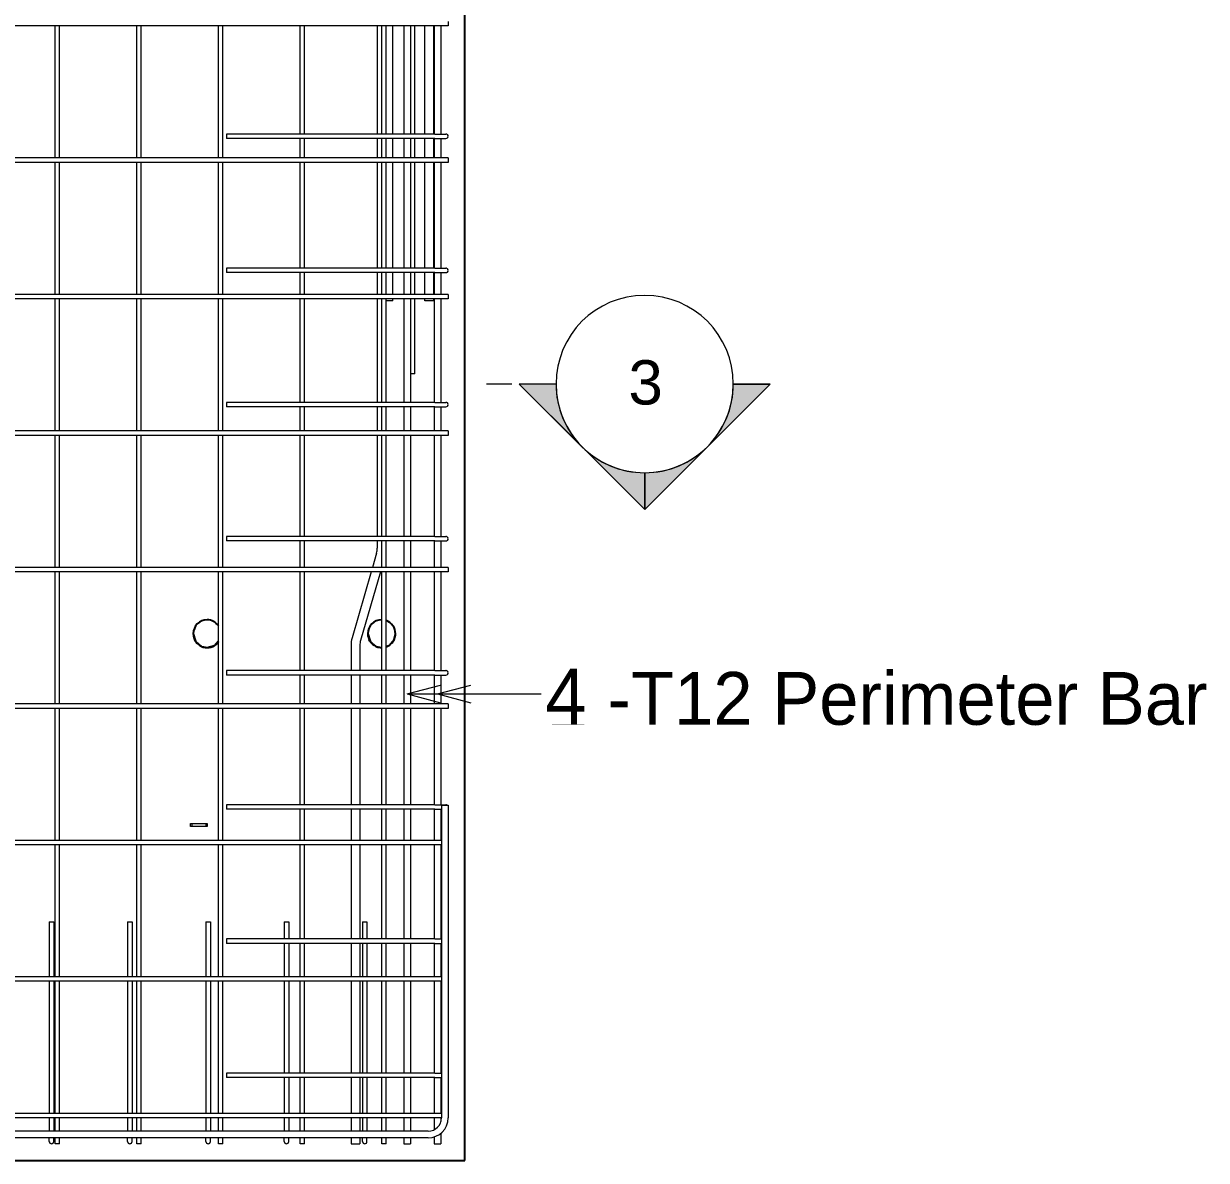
# Model space of a CAD drawing. Header units: millimetres. Extents: x -6138 to 17183, y 2886 to 77066.
# Drawn here: x -2346 to -212, y 3270 to 5320 of the extents above; entities that cross this region are included whole.
import ezdxf

# ---------------------------------------------------------------- set-up
doc = ezdxf.new("R2010")
doc.units = ezdxf.units.MM
for name, color, linetype, lineweight in [('A-GENM', 13, 'Continuous', 18), ('A-WALL', 113, 'Continuous', 25), ('G-ANNO-SYMB', 111, 'Continuous', 9), ('G-ANNO-TEXT', 231, 'Continuous', 9), ('S-RBAR', 171, 'Continuous', 18), ('S-RBAR-IDEN', 171, 'Continuous', 9)]:
    doc.layers.add(name, color=color, linetype=linetype, lineweight=lineweight)
doc.styles.add('Arial', font='arial.ttf', dxfattribs={"height": 80})
doc.styles.add('Nirmala UI', font='Nirmala.ttf', dxfattribs={"height": 95.25})
doc.styles.add('Nirmala UI Semilight', font='NirmalaS.ttf', dxfattribs={"height": 100})

# ---------------------------------------------------------------- blocks, each defined once
blk = doc.blocks.new('RR spread anchor face based - RR-SA-1_4-160-614768-Elevation Front 1')
at = {"layer": 'A-GENM'}
for p, q in [((-3735.4, 5597.7), (-3732.9, 5597.7)), ((-3735.4, 5591.7), (-3735.4, 5597.7)), ((-3732.9, 5597.7), (-3707.9, 5597.7)), ((-3732.9, 5597.7), (-3732.9, 5591.7)), ((-3707.9, 5597.7), (-3705.4, 5597.7)), ((-3707.9, 5597.7), (-3707.9, 5591.7)), ((-3705.4, 5597.7), (-3705.4, 5591.7)), ((-3732.9, 5591.7), (-3735.4, 5591.7)), ((-3707.9, 5591.7), (-3732.9, 5591.7)), ((-3705.4, 5591.7), (-3707.9, 5591.7))]:
    blk.add_line(p, q, dxfattribs=at)
blk = doc.blocks.new('Detail View - M_Section Head - Filled SHOP DWG-600895-Elevation Front 1')
at = {"layer": 'G-ANNO-SYMB'}
h = blk.add_hatch(color=256, dxfattribs=at)
edge = h.paths.add_edge_path()
edge.add_line((-1452, 4670.2), (-1385.7, 4670.2))
edge.add_arc((-1225.7, 4670.2), 160, 180, 225)
edge.add_line((-1338.8, 4557.1), (-1452, 4670.2))
h = blk.add_hatch(color=256, dxfattribs=at)
edge = h.paths.add_edge_path()
edge.add_line((-999.4, 4670.2), (-1112.6, 4557.1))
edge.add_arc((-1225.7, 4670.2), 160, 315, 360)
edge.add_line((-1065.7, 4670.2), (-999.4, 4670.2))
h = blk.add_hatch(color=256, dxfattribs=at)
edge = h.paths.add_edge_path()
edge.add_line((-1225.7, 4443.9), (-1338.8, 4557.1))
edge.add_arc((-1225.7, 4670.2), 160, 225, 270)
edge.add_line((-1225.7, 4510.2), (-1225.7, 4443.9))
h = blk.add_hatch(color=256, dxfattribs=at)
edge = h.paths.add_edge_path()
edge.add_line((-1225.7, 4443.9), (-1225.7, 4510.2))
edge.add_arc((-1225.7, 4670.2), 160, 270, 315)
edge.add_line((-1112.6, 4557.1), (-1225.7, 4443.9))
for p, q in [((-1225.7, 4443.9), (-1452, 4670.2)), ((-1385.7, 4670.2), (-1452, 4670.2)), ((-1452, 4670.2), (-1338.8, 4557.1)), ((-1385.7, 4670.2), (-1452, 4670.2)), ((-1225.7, 4443.9), (-999.4, 4670.2)), ((-1112.6, 4557.1), (-999.4, 4670.2)), ((-1065.7, 4670.2), (-999.4, 4670.2)), ((-999.4, 4670.2), (-1065.7, 4670.2)), ((-1338.8, 4557.1), (-1225.7, 4443.9)), ((-1225.7, 4443.9), (-1112.6, 4557.1)), ((-1225.7, 4510.2), (-1225.7, 4443.9)), ((-1225.7, 4443.9), (-1225.7, 4510.2))]:
    blk.add_line(p, q, dxfattribs=at)
for start, end in [(360, 180), (180, 360), (180, 225), (315, 0), (225, 270), (270, 315)]:
    blk.add_arc((-1225.7, 4670.2), 160, start, end, dxfattribs=at)

msp = doc.modelspace()

# ---------------------------------------------------------------- linework, layer by layer
at = {"layer": 'A-WALL'}
for p, q in [((-1550.39395, 3269.75), (-1550.39395, 5479.75)), ((-4200.39395, 3269.75), (-1550.39395, 3269.75))]:
    msp.add_line(p, q, dxfattribs=at)
at = {"layer": 'A-WALL', "flags": 128}
for points in [[(-2040.39395, 4219.75), (-2036.37336, 4206.15352), (-2025.6048, 4196.9303), (-2015.39395, 4194.75)], [(-2015.39395, 4194.75), (-2001.79746, 4198.77059), (-1994.9853, 4206.72413)], [(-1725.39395, 4219.75), (-1721.37336, 4206.15352), (-1710.6048, 4196.9303), (-1700.39395, 4194.75)], [(-1692.3084, 4197.14096), (-1686.79746, 4198.77059), (-1677.57425, 4209.53915), (-1675.39395, 4219.75)]]:
    msp.add_lwpolyline(points, dxfattribs=at)
at = {"layer": 'A-WALL'}
for centre, start, end in [((-2015.39395, 4219.75), 90, 180), ((-2015.39395, 4219.75), 34.72444706, 90), ((-1700.39395, 4219.75), 90, 180), ((-1700.39395, 4219.75), 0, 70.98210203), ((-2015.39395, 4219.75), 180.45365512, 211.93425252), ((-2015.39395, 4219.75), 212.3286712, 213.89064593), ((-2015.39395, 4219.75), 214.92559471, 244.10811664), ((-2015.39395, 4219.75), 304.89123079, 325.31086109), ((-1700.39395, 4219.75), 180.45365512, 211.93425252), ((-1700.39395, 4219.75), 212.3286712, 213.89064593), ((-1700.39395, 4219.75), 214.92559471, 244.10811664), ((-1700.39395, 4219.75), 304.89123079, 334.13098747), ((-1700.39395, 4219.75), 334.77405349, 338.15580516), ((-1700.39395, 4219.75), 338.70968858, 359.36744852), ((-2015.39395, 4219.75), 244.79692431, 247.80596728), ((-2015.39395, 4219.75), 249.05952645, 268.56839784), ((-2015.39395, 4219.75), 270.72615516, 301.81579347), ((-2015.39395, 4219.75), 302.44713025, 303.92500985), ((-1700.39395, 4219.75), 244.79692431, 247.80596728), ((-1700.39395, 4219.75), 249.05952645, 268.56839784), ((-1700.39395, 4219.75), 289.01789797, 301.81579347), ((-1700.39395, 4219.75), 302.44713025, 303.92500985)]:
    msp.add_arc(centre, 25, start, end, dxfattribs=at)
at = {"layer": 'G-ANNO-SYMB'}
msp.add_line((-1465.69533, 4670.20083), (-1511.09209, 4670.20083), dxfattribs=at)
at = {"layer": 'S-RBAR'}
for p, q in [((-1580.39395, 5316.33748), (-4170.39395, 5316.33748)), ((-2289.66219, 5078.10447), (-2289.66219, 5316.33748)), ((-2281.66219, 5078.10447), (-2281.66219, 5316.33748)), ((-2142.32375, 5078.10447), (-2142.32375, 5316.33748)), ((-2134.32375, 5078.10447), (-2134.32375, 5316.33748)), ((-1994.9853, 5078.10447), (-1994.9853, 5316.33748)), ((-1986.9853, 5078.10447), (-1986.9853, 5316.33748)), ((-1847.64685, 5121.17902), (-1847.64685, 5316.33748)), ((-1839.64685, 5121.17902), (-1839.64685, 5316.33748)), ((-1708.39395, 5316.33748), (-1708.39395, 5121.17902)), ((-1700.3084, 5121.17902), (-1700.3084, 5316.33748)), ((-1692.3084, 5121.17902), (-1692.3084, 5316.33748)), ((-1680.39395, 5121.17902), (-1680.39395, 5316.33748)), ((-1660.39395, 5316.33748), (-1660.39395, 5121.17902)), ((-1648.39395, 5316.33748), (-1648.39395, 5121.17902)), ((-1640.39395, 5121.17902), (-1640.39395, 5316.33748)), ((-1622.39395, 5121.17902), (-1622.39395, 5316.33748)), ((-1606.39395, 5121.17902), (-1606.39395, 5316.33748)), ((-1605.39395, 5316.33748), (-1605.39395, 5121.17902)), ((-1593.39395, 5316.33748), (-1593.39395, 5121.17902)), ((-1580.39395, 5324.33748), (-1580.39395, 5316.33748)), ((-1604.39395, 5121.17902), (-1980.39395, 5121.17902)), ((-1980.39395, 5121.17902), (-1980.39395, 5113.17902)), ((-1604.39395, 5113.17902), (-1980.39395, 5113.17902)), ((-1847.64685, 5078.10447), (-1847.64685, 5113.17902)), ((-1839.64685, 5078.10447), (-1839.64685, 5113.17902)), ((-1708.39395, 5113.17902), (-1708.39395, 5078.10447)), ((-1700.3084, 5078.10447), (-1700.3084, 5113.17902)), ((-1692.3084, 5078.10447), (-1692.3084, 5113.17902)), ((-1680.39395, 5078.10447), (-1680.39395, 5113.17902)), ((-1660.39395, 5113.17902), (-1660.39395, 5078.10447)), ((-1648.39395, 5113.17902), (-1648.39395, 5078.10447)), ((-1640.39395, 5078.10447), (-1640.39395, 5113.17902)), ((-1622.39395, 5078.10447), (-1622.39395, 5113.17902)), ((-1606.39395, 5078.10447), (-1606.39395, 5113.17902)), ((-1605.39395, 5113.17902), (-1605.39395, 5078.10447)), ((-1604.39395, 5121.17902), (-1584.39395, 5121.17902)), ((-1604.39395, 5113.17902), (-1584.39395, 5113.17902)), ((-1593.39395, 5113.17902), (-1593.39395, 5078.10447)), ((-1580.39395, 5078.10447), (-4170.39395, 5078.10447)), ((-1580.39395, 5070.10447), (-4170.39395, 5070.10447)), ((-2289.66219, 4831.87146), (-2289.66219, 5070.10447)), ((-2281.66219, 4831.87146), (-2281.66219, 5070.10447)), ((-2142.32375, 4831.87146), (-2142.32375, 5070.10447)), ((-2134.32375, 4831.87146), (-2134.32375, 5070.10447)), ((-1994.9853, 4831.87146), (-1994.9853, 5070.10447)), ((-1986.9853, 4831.87146), (-1986.9853, 5070.10447)), ((-1847.64685, 4879.17615), (-1847.64685, 5070.10447)), ((-1839.64685, 4879.17615), (-1839.64685, 5070.10447)), ((-1708.39395, 5070.10447), (-1708.39395, 4879.17615)), ((-1700.3084, 4879.17615), (-1700.3084, 5070.10447)), ((-1692.3084, 4879.17615), (-1692.3084, 5070.10447)), ((-1680.39395, 4879.17615), (-1680.39395, 5070.10447)), ((-1660.39395, 5070.10447), (-1660.39395, 4879.17615)), ((-1648.39395, 5070.10447), (-1648.39395, 4879.17615)), ((-1640.39395, 4879.17615), (-1640.39395, 5070.10447)), ((-1622.39395, 4879.17615), (-1622.39395, 5070.10447)), ((-1606.39395, 4879.17615), (-1606.39395, 5070.10447)), ((-1605.39395, 5070.10447), (-1605.39395, 4879.17615)), ((-1593.39395, 5070.10447), (-1593.39395, 4879.17615)), ((-1580.39395, 5078.10447), (-1580.39395, 5070.10447)), ((-1604.39395, 4879.17615), (-1980.39395, 4879.17615)), ((-1980.39395, 4879.17615), (-1980.39395, 4871.17615)), ((-1604.39395, 4871.17615), (-1980.39395, 4871.17615)), ((-1847.64685, 4831.87146), (-1847.64685, 4871.17615)), ((-1839.64685, 4831.87146), (-1839.64685, 4871.17615)), ((-1708.39395, 4871.17615), (-1708.39395, 4831.87146)), ((-1700.3084, 4831.87146), (-1700.3084, 4871.17615)), ((-1692.3084, 4831.87146), (-1692.3084, 4871.17615)), ((-1680.39395, 4831.87146), (-1680.39395, 4871.17615)), ((-1660.39395, 4871.17615), (-1660.39395, 4831.87146)), ((-1648.39395, 4871.17615), (-1648.39395, 4831.87146)), ((-1640.39395, 4831.87146), (-1640.39395, 4871.17615)), ((-1622.39395, 4831.87146), (-1622.39395, 4871.17615)), ((-1606.39395, 4831.87146), (-1606.39395, 4871.17615)), ((-1605.39395, 4871.17615), (-1605.39395, 4831.87146)), ((-1604.39395, 4879.17615), (-1584.39395, 4879.17615)), ((-1604.39395, 4871.17615), (-1584.39395, 4871.17615)), ((-1593.39395, 4871.17615), (-1593.39395, 4831.87146)), ((-1580.39395, 4831.87146), (-4170.39395, 4831.87146)), ((-1580.39395, 4831.87146), (-1580.39395, 4823.87146)), ((-1580.39395, 4823.87146), (-4170.39395, 4823.87146)), ((-2289.66219, 4585.63845), (-2289.66219, 4823.87146)), ((-2281.66219, 4585.63845), (-2281.66219, 4823.87146)), ((-2142.32375, 4585.63845), (-2142.32375, 4823.87146)), ((-2134.32375, 4585.63845), (-2134.32375, 4823.87146)), ((-1994.9853, 4585.63845), (-1994.9853, 4823.87146)), ((-1986.9853, 4585.63845), (-1986.9853, 4823.87146)), ((-1847.64685, 4637.17328), (-1847.64685, 4823.87146)), ((-1839.64685, 4637.17328), (-1839.64685, 4823.87146)), ((-1708.39395, 4823.87146), (-1708.39395, 4637.17328)), ((-1700.3084, 4637.17328), (-1700.3084, 4823.87146)), ((-1692.3084, 4637.17328), (-1692.3084, 4823.87146)), ((-1680.39395, 4820.32745), (-1692.3084, 4820.32745)), ((-1680.39395, 4820.32745), (-1680.39395, 4823.87146)), ((-1660.39395, 4823.87146), (-1660.39395, 4637.17328)), ((-1648.39395, 4823.87146), (-1648.39395, 4637.17328)), ((-1640.39395, 4688.50788), (-1640.39395, 4823.87146)), ((-1622.39395, 4820.32745), (-1622.39395, 4823.87146)), ((-1606.39395, 4820.32745), (-1622.39395, 4820.32745)), ((-1606.39395, 4820.32745), (-1606.39395, 4823.87146)), ((-1605.39395, 4823.87146), (-1605.39395, 4637.17328)), ((-1593.39395, 4823.87146), (-1593.39395, 4637.17328)), ((-1640.39395, 4688.50788), (-1648.39395, 4688.50788)), ((-1604.39395, 4637.17328), (-1980.39395, 4637.17328)), ((-1980.39395, 4637.17328), (-1980.39395, 4629.17328)), ((-1604.39395, 4637.17328), (-1584.39395, 4637.17328)), ((-1604.39395, 4629.17328), (-1980.39395, 4629.17328)), ((-1847.64685, 4585.63845), (-1847.64685, 4629.17328)), ((-1839.64685, 4585.63845), (-1839.64685, 4629.17328)), ((-1708.39395, 4629.17328), (-1708.39395, 4585.63845)), ((-1700.3084, 4585.63845), (-1700.3084, 4629.17328)), ((-1692.3084, 4585.63845), (-1692.3084, 4629.17328)), ((-1660.39395, 4629.17328), (-1660.39395, 4585.63845)), ((-1648.39395, 4629.17328), (-1648.39395, 4585.63845)), ((-1605.39395, 4629.17328), (-1605.39395, 4585.63845)), ((-1604.39395, 4629.17328), (-1584.39395, 4629.17328)), ((-1593.39395, 4629.17328), (-1593.39395, 4585.63845)), ((-1580.39395, 4585.63845), (-4170.39395, 4585.63845)), ((-1580.39395, 4577.63845), (-4170.39395, 4577.63845)), ((-2289.66219, 4339.40544), (-2289.66219, 4577.63845)), ((-2281.66219, 4339.40544), (-2281.66219, 4577.63845)), ((-2142.32375, 4339.40544), (-2142.32375, 4577.63845)), ((-2134.32375, 4339.40544), (-2134.32375, 4577.63845)), ((-1994.9853, 4339.40544), (-1994.9853, 4577.63845)), ((-1986.9853, 4339.40544), (-1986.9853, 4577.63845)), ((-1847.64685, 4395.17041), (-1847.64685, 4577.63845)), ((-1839.64685, 4395.17041), (-1839.64685, 4577.63845)), ((-1708.39395, 4577.63845), (-1708.39395, 4395.17041)), ((-1700.3084, 4395.17041), (-1700.3084, 4577.63845)), ((-1692.3084, 4395.17041), (-1692.3084, 4577.63845)), ((-1660.39395, 4577.63845), (-1660.39395, 4395.17041)), ((-1648.39395, 4577.63845), (-1648.39395, 4395.17041)), ((-1605.39395, 4577.63845), (-1605.39395, 4395.17041)), ((-1593.39395, 4577.63845), (-1593.39395, 4395.17041)), ((-1580.39395, 4585.63845), (-1580.39395, 4577.63845)), ((-1604.39395, 4395.17041), (-1980.39395, 4395.17041)), ((-1980.39395, 4395.17041), (-1980.39395, 4387.17041)), ((-1604.39395, 4387.17041), (-1980.39395, 4387.17041)), ((-1847.64685, 4339.40544), (-1847.64685, 4387.17041)), ((-1839.64685, 4339.40544), (-1839.64685, 4387.17041)), ((-1708.39395, 4387.17041), (-1708.39395, 4373.97811)), ((-1700.3084, 4339.40544), (-1700.3084, 4387.17041)), ((-1692.3084, 4339.40544), (-1692.3084, 4387.17041)), ((-1660.39395, 4387.17041), (-1660.39395, 4339.40544)), ((-1648.39395, 4387.17041), (-1648.39395, 4339.40544)), ((-1605.39395, 4387.17041), (-1605.39395, 4339.40544)), ((-1604.39395, 4395.17041), (-1584.39395, 4395.17041)), ((-1604.39395, 4387.17041), (-1584.39395, 4387.17041)), ((-1593.39395, 4387.17041), (-1593.39395, 4339.40544)), ((-1709.64471, 4365.11895), (-1717.05303, 4339.40544)), ((-1580.39395, 4339.40544), (-4170.39395, 4339.40544)), ((-1580.39395, 4339.40544), (-1580.39395, 4331.40544)), ((-1580.39395, 4331.40544), (-4170.39395, 4331.40544)), ((-2289.66219, 4093.17243), (-2289.66219, 4331.40544)), ((-2281.66219, 4093.17243), (-2281.66219, 4331.40544)), ((-2142.32375, 4093.17243), (-2142.32375, 4331.40544)), ((-2134.32375, 4093.17243), (-2134.32375, 4331.40544)), ((-1994.9853, 4093.17243), (-1994.9853, 4331.40544)), ((-1986.9853, 4093.17243), (-1986.9853, 4331.40544)), ((-1847.64685, 4153.16753), (-1847.64685, 4331.40544)), ((-1839.64685, 4153.16753), (-1839.64685, 4331.40544)), ((-1719.3579, 4331.40544), (-1753.73213, 4212.09597)), ((-1702.70708, 4331.40544), (-1738.35751, 4207.66639)), ((-1700.3084, 4153.16753), (-1700.3084, 4331.40544)), ((-1692.3084, 4153.16753), (-1692.3084, 4331.40544)), ((-1660.39395, 4331.40544), (-1660.39395, 4153.16753)), ((-1648.39395, 4331.40544), (-1648.39395, 4153.16753)), ((-1605.39395, 4331.40544), (-1605.39395, 4153.16753)), ((-1593.39395, 4331.40544), (-1593.39395, 4153.16753)), ((-1755.60828, 4198.80724), (-1755.60828, 4153.16753)), ((-1739.60828, 4198.80724), (-1739.60828, 4153.16753)), ((-1604.39395, 4153.16753), (-1980.39395, 4153.16753)), ((-1980.39395, 4153.16753), (-1980.39395, 4145.16753)), ((-1604.39395, 4145.16753), (-1980.39395, 4145.16753)), ((-1847.64685, 4093.17243), (-1847.64685, 4145.16753)), ((-1839.64685, 4093.17243), (-1839.64685, 4145.16753)), ((-1755.60828, 4145.16753), (-1755.60828, 4093.17243)), ((-1739.60828, 4145.16753), (-1739.60828, 4093.17243)), ((-1700.3084, 4093.17243), (-1700.3084, 4145.16753)), ((-1692.3084, 4093.17243), (-1692.3084, 4145.16753)), ((-1660.39395, 4145.16753), (-1660.39395, 4093.17243)), ((-1648.39395, 4145.16753), (-1648.39395, 4093.17243)), ((-1605.39395, 4145.16753), (-1605.39395, 4093.17243)), ((-1604.39395, 4153.16753), (-1584.39395, 4153.16753)), ((-1604.39395, 4145.16753), (-1584.39395, 4145.16753)), ((-1593.39395, 4145.16753), (-1593.39395, 4093.17243)), ((-1580.39395, 4093.17243), (-4170.39395, 4093.17243)), ((-1580.39395, 4085.17243), (-4170.39395, 4085.17243)), ((-2289.66219, 3846.93942), (-2289.66219, 4085.17243)), ((-2281.66219, 3846.93942), (-2281.66219, 4085.17243)), ((-2142.32375, 3846.93942), (-2142.32375, 4085.17243)), ((-2134.32375, 3846.93942), (-2134.32375, 4085.17243)), ((-1994.9853, 3846.93942), (-1994.9853, 4085.17243)), ((-1986.9853, 3846.93942), (-1986.9853, 4085.17243)), ((-1847.64685, 3911.16466), (-1847.64685, 4085.17243)), ((-1839.64685, 3911.16466), (-1839.64685, 4085.17243)), ((-1755.60828, 4085.17243), (-1755.60828, 3911.16466)), ((-1739.60828, 4085.17243), (-1739.60828, 3911.16466)), ((-1700.3084, 3911.16466), (-1700.3084, 4085.17243)), ((-1692.3084, 3911.16466), (-1692.3084, 4085.17243)), ((-1660.39395, 4085.17243), (-1660.39395, 3911.16466)), ((-1648.39395, 4085.17243), (-1648.39395, 3911.16466)), ((-1605.39395, 4085.17243), (-1605.39395, 3911.16466)), ((-1593.39395, 4085.17243), (-1593.39395, 3911.16466)), ((-1580.39395, 4093.17243), (-1580.39395, 4085.17243)), ((-1604.39395, 3911.16466), (-1980.39395, 3911.16466)), ((-1980.39395, 3911.16466), (-1980.39395, 3903.16466)), ((-1604.39395, 3911.16466), (-1584.39395, 3911.16466)), ((-1592.39395, 3910.28629), (-1592.39395, 3346.28629)), ((-1592.39395, 3910.28629), (-1580.39395, 3910.28629)), ((-1580.39395, 3910.28629), (-1580.39395, 3346.28629)), ((-1604.39395, 3903.16466), (-1980.39395, 3903.16466)), ((-1847.64685, 3846.93942), (-1847.64685, 3903.16466)), ((-1839.64685, 3846.93942), (-1839.64685, 3903.16466)), ((-1755.60828, 3903.16466), (-1755.60828, 3846.93942)), ((-1739.60828, 3903.16466), (-1739.60828, 3846.93942)), ((-1700.3084, 3846.93942), (-1700.3084, 3903.16466)), ((-1692.3084, 3846.93942), (-1692.3084, 3903.16466)), ((-1660.39395, 3903.16466), (-1660.39395, 3846.93942)), ((-1648.39395, 3903.16466), (-1648.39395, 3846.93942)), ((-1605.39395, 3903.16466), (-1605.39395, 3846.93942)), ((-1604.39395, 3903.16466), (-1592.03023, 3903.16466)), ((-1593.39395, 3903.16466), (-1593.39395, 3846.93942)), ((-1592.39395, 3846.93942), (-4158.39395, 3846.93942)), ((-1592.39395, 3838.93942), (-4158.39395, 3838.93942)), ((-2289.66219, 3600.70641), (-2289.66219, 3838.93942)), ((-2281.66219, 3600.70641), (-2281.66219, 3838.93942)), ((-2142.32375, 3600.70641), (-2142.32375, 3838.93942)), ((-2134.32375, 3600.70641), (-2134.32375, 3838.93942)), ((-1994.9853, 3600.70641), (-1994.9853, 3838.93942)), ((-1986.9853, 3600.70641), (-1986.9853, 3838.93942)), ((-1847.64685, 3669.16179), (-1847.64685, 3838.93942)), ((-1839.64685, 3669.16179), (-1839.64685, 3838.93942)), ((-1755.60828, 3838.93942), (-1755.60828, 3669.16179)), ((-1739.60828, 3838.93942), (-1739.60828, 3669.16179)), ((-1700.3084, 3669.16179), (-1700.3084, 3838.93942)), ((-1692.3084, 3669.16179), (-1692.3084, 3838.93942)), ((-1660.39395, 3838.93942), (-1660.39395, 3669.16179)), ((-1648.39395, 3838.93942), (-1648.39395, 3669.16179)), ((-1605.39395, 3838.93942), (-1605.39395, 3669.16179)), ((-1593.39395, 3838.93942), (-1593.39395, 3669.16179)), ((-2300.14781, 3699.75), (-2300.14781, 3600.70641)), ((-2300.14781, 3699.75), (-2292.14781, 3699.75)), ((-2292.14781, 3699.75), (-2292.14781, 3600.70641)), ((-2158.82215, 3699.75), (-2158.82215, 3600.70641)), ((-2158.82215, 3699.75), (-2150.82215, 3699.75)), ((-2150.82215, 3699.75), (-2150.82215, 3600.70641)), ((-2017.4965, 3699.75), (-2017.4965, 3600.70641)), ((-2017.4965, 3699.75), (-2009.4965, 3699.75)), ((-2009.4965, 3699.75), (-2009.4965, 3600.70641)), ((-1876.17084, 3699.75), (-1876.17084, 3669.16179)), ((-1876.17084, 3699.75), (-1868.17084, 3699.75)), ((-1868.17084, 3699.75), (-1868.17084, 3669.16179)), ((-1734.84519, 3699.75), (-1734.84519, 3669.16179)), ((-1734.84519, 3699.75), (-1726.84519, 3699.75)), ((-1726.84519, 3699.75), (-1726.84519, 3669.16179)), ((-1604.39395, 3669.16179), (-1980.39395, 3669.16179)), ((-1980.39395, 3669.16179), (-1980.39395, 3661.16179)), ((-1604.39395, 3661.16179), (-1980.39395, 3661.16179)), ((-1876.17084, 3661.16179), (-1876.17084, 3600.70641)), ((-1868.17084, 3661.16179), (-1868.17084, 3600.70641)), ((-1847.64685, 3600.70641), (-1847.64685, 3661.16179)), ((-1839.64685, 3600.70641), (-1839.64685, 3661.16179)), ((-1755.60828, 3661.16179), (-1755.60828, 3600.70641)), ((-1739.60828, 3661.16179), (-1739.60828, 3600.70641)), ((-1734.84519, 3661.16179), (-1734.84519, 3600.70641)), ((-1726.84519, 3661.16179), (-1726.84519, 3600.70641)), ((-1700.3084, 3600.70641), (-1700.3084, 3661.16179)), ((-1692.3084, 3600.70641), (-1692.3084, 3661.16179)), ((-1660.39395, 3661.16179), (-1660.39395, 3600.70641)), ((-1648.39395, 3661.16179), (-1648.39395, 3600.70641)), ((-1605.39395, 3661.16179), (-1605.39395, 3600.70641)), ((-1604.39395, 3669.16179), (-1592.03023, 3669.16179)), ((-1604.39395, 3661.16179), (-1592.03023, 3661.16179)), ((-1593.39395, 3661.16179), (-1593.39395, 3600.70641)), ((-1592.39395, 3600.70641), (-4158.39395, 3600.70641)), ((-1592.39395, 3592.70641), (-4158.39395, 3592.70641)), ((-2300.14781, 3592.70641), (-2300.14781, 3354.47341)), ((-2292.14781, 3592.70641), (-2292.14781, 3354.47341)), ((-2289.66219, 3354.47341), (-2289.66219, 3592.70641)), ((-2281.66219, 3354.47341), (-2281.66219, 3592.70641)), ((-2158.82215, 3592.70641), (-2158.82215, 3354.47341)), ((-2150.82215, 3592.70641), (-2150.82215, 3354.47341)), ((-2142.32375, 3354.47341), (-2142.32375, 3592.70641)), ((-2134.32375, 3354.47341), (-2134.32375, 3592.70641)), ((-2017.4965, 3592.70641), (-2017.4965, 3354.47341)), ((-2009.4965, 3592.70641), (-2009.4965, 3354.47341)), ((-1994.9853, 3354.47341), (-1994.9853, 3592.70641)), ((-1986.9853, 3354.47341), (-1986.9853, 3592.70641)), ((-1876.17084, 3592.70641), (-1876.17084, 3427.15891)), ((-1868.17084, 3592.70641), (-1868.17084, 3427.15891)), ((-1847.64685, 3427.15891), (-1847.64685, 3592.70641)), ((-1839.64685, 3427.15891), (-1839.64685, 3592.70641)), ((-1755.60828, 3592.70641), (-1755.60828, 3427.15891)), ((-1739.60828, 3592.70641), (-1739.60828, 3427.15891)), ((-1734.84519, 3592.70641), (-1734.84519, 3427.15891)), ((-1726.84519, 3592.70641), (-1726.84519, 3427.15891)), ((-1700.3084, 3427.15891), (-1700.3084, 3592.70641)), ((-1692.3084, 3427.15891), (-1692.3084, 3592.70641)), ((-1660.39395, 3592.70641), (-1660.39395, 3427.15891)), ((-1648.39395, 3592.70641), (-1648.39395, 3427.15891)), ((-1605.39395, 3592.70641), (-1605.39395, 3427.15891)), ((-1593.39395, 3592.70641), (-1593.39395, 3427.15891)), ((-1604.39395, 3427.15891), (-1980.39395, 3427.15891)), ((-1980.39395, 3427.15891), (-1980.39395, 3419.15891)), ((-1604.39395, 3419.15891), (-1980.39395, 3419.15891)), ((-1876.17084, 3419.15891), (-1876.17084, 3354.47341)), ((-1868.17084, 3419.15891), (-1868.17084, 3354.47341)), ((-1847.64685, 3354.47341), (-1847.64685, 3419.15891)), ((-1839.64685, 3354.47341), (-1839.64685, 3419.15891)), ((-1755.60828, 3419.15891), (-1755.60828, 3354.47341)), ((-1739.60828, 3419.15891), (-1739.60828, 3354.47341)), ((-1734.84519, 3419.15891), (-1734.84519, 3354.47341)), ((-1726.84519, 3419.15891), (-1726.84519, 3354.47341)), ((-1700.3084, 3354.47341), (-1700.3084, 3419.15891)), ((-1692.3084, 3354.47341), (-1692.3084, 3419.15891)), ((-1660.39395, 3419.15891), (-1660.39395, 3354.47341)), ((-1648.39395, 3419.15891), (-1648.39395, 3354.47341)), ((-1605.39395, 3419.15891), (-1605.39395, 3354.47341)), ((-1604.39395, 3427.15891), (-1592.03023, 3427.15891)), ((-1604.39395, 3419.15891), (-1592.03023, 3419.15891)), ((-1593.39395, 3419.15891), (-1593.39395, 3354.47341)), ((-1592.39395, 3354.47341), (-4158.39395, 3354.47341)), ((-1592.39395, 3346.47341), (-4158.39395, 3346.47341)), ((-2300.14781, 3346.47341), (-2300.14781, 3323.75)), ((-2292.14781, 3346.47341), (-2292.14781, 3323.75)), ((-2289.66219, 3322.28629), (-2289.66219, 3346.47341)), ((-2281.66219, 3322.28629), (-2281.66219, 3346.47341)), ((-2158.82215, 3346.47341), (-2158.82215, 3323.75)), ((-2150.82215, 3346.47341), (-2150.82215, 3323.75)), ((-2142.32375, 3322.28629), (-2142.32375, 3346.47341)), ((-2134.32375, 3322.28629), (-2134.32375, 3346.47341)), ((-2017.4965, 3346.47341), (-2017.4965, 3323.75)), ((-2009.4965, 3346.47341), (-2009.4965, 3323.75)), ((-1994.9853, 3322.28629), (-1994.9853, 3346.47341)), ((-1986.9853, 3322.28629), (-1986.9853, 3346.47341)), ((-1876.17084, 3346.47341), (-1876.17084, 3323.75)), ((-1868.17084, 3346.47341), (-1868.17084, 3323.75)), ((-1847.64685, 3322.28629), (-1847.64685, 3346.47341)), ((-1839.64685, 3322.28629), (-1839.64685, 3346.47341)), ((-1755.60828, 3346.47341), (-1755.60828, 3322.28629)), ((-1739.60828, 3346.47341), (-1739.60828, 3322.28629)), ((-1734.84519, 3346.47341), (-1734.84519, 3323.75)), ((-1726.84519, 3346.47341), (-1726.84519, 3323.75)), ((-1700.3084, 3322.28629), (-1700.3084, 3346.47341)), ((-1692.3084, 3322.28629), (-1692.3084, 3346.47341)), ((-1660.39395, 3346.47341), (-1660.39395, 3322.28629)), ((-1648.39395, 3346.47341), (-1648.39395, 3322.28629)), ((-1605.39395, 3346.47341), (-1605.39395, 3325.08747)), ((-1593.39395, 3346.47341), (-1593.39395, 3339.63472)), ((-1616.39395, 3322.28629), (-4134.39395, 3322.28629)), ((-1616.39395, 3310.28629), (-4134.39395, 3310.28629)), ((-2300.14781, 3322.12602), (-2300.14781, 3323.75)), ((-2300.14781, 3303.75), (-2300.14781, 3310.15061)), ((-2292.14781, 3322.12602), (-2292.14781, 3323.75)), ((-2292.14781, 3303.75), (-2292.14781, 3310.15061)), ((-2289.66219, 3299.75), (-2289.66219, 3310.28629)), ((-2281.66219, 3299.75), (-2281.66219, 3310.28629)), ((-2158.82215, 3322.12602), (-2158.82215, 3323.75)), ((-2158.82215, 3303.75), (-2158.82215, 3310.15061)), ((-2150.82215, 3322.12602), (-2150.82215, 3323.75)), ((-2150.82215, 3303.75), (-2150.82215, 3310.15061)), ((-2142.32375, 3299.75), (-2142.32375, 3310.28629)), ((-2134.32375, 3299.75), (-2134.32375, 3310.28629)), ((-2017.4965, 3322.12602), (-2017.4965, 3323.75)), ((-2017.4965, 3303.75), (-2017.4965, 3310.15061)), ((-2009.4965, 3322.12602), (-2009.4965, 3323.75)), ((-2009.4965, 3303.75), (-2009.4965, 3310.15061)), ((-1994.9853, 3299.75), (-1994.9853, 3310.28629)), ((-1986.9853, 3299.75), (-1986.9853, 3310.28629)), ((-1876.17084, 3322.12602), (-1876.17084, 3323.75)), ((-1876.17084, 3303.75), (-1876.17084, 3310.15061)), ((-1868.17084, 3322.12602), (-1868.17084, 3323.75)), ((-1868.17084, 3303.75), (-1868.17084, 3310.15061)), ((-1847.64685, 3299.75), (-1847.64685, 3310.28629)), ((-1839.64685, 3299.75), (-1839.64685, 3310.28629)), ((-1755.60828, 3310.28629), (-1755.60828, 3299.75)), ((-1739.60828, 3310.28629), (-1739.60828, 3299.75)), ((-1734.84519, 3322.12602), (-1734.84519, 3323.75)), ((-1734.84519, 3303.75), (-1734.84519, 3310.15061)), ((-1726.84519, 3322.12602), (-1726.84519, 3323.75)), ((-1726.84519, 3303.75), (-1726.84519, 3310.15061)), ((-1700.3084, 3299.75), (-1700.3084, 3310.28629)), ((-1692.3084, 3299.75), (-1692.3084, 3310.28629)), ((-1660.39395, 3310.28629), (-1660.39395, 3299.75)), ((-1648.39395, 3310.28629), (-1648.39395, 3299.75)), ((-1605.39395, 3312.20988), (-1605.39395, 3299.75)), ((-1593.39395, 3318.94601), (-1593.39395, 3299.75)), ((-2281.66219, 3299.75), (-2289.66219, 3299.75)), ((-2134.32375, 3299.75), (-2142.32375, 3299.75)), ((-1986.9853, 3299.75), (-1994.9853, 3299.75)), ((-1839.64685, 3299.75), (-1847.64685, 3299.75)), ((-1755.60828, 3299.75), (-1739.60828, 3299.75)), ((-1692.3084, 3299.75), (-1700.3084, 3299.75)), ((-1660.39395, 3299.75), (-1648.39395, 3299.75)), ((-1605.39395, 3299.75), (-1593.39395, 3299.75))]:
    msp.add_line(p, q, dxfattribs=at)
for centre, radius, start, end in [((-1584.39395, 5117.17902), 4, 75, 90), ((-1584.39395, 5117.17902), 4, 270, 90), ((-1584.39395, 5117.17902), 4, 15, 60), ((-1584.39395, 5117.17902), 4, 300, 345), ((-1584.39395, 4875.17615), 4, 75, 90), ((-1584.39395, 4875.17615), 4, 270, 90), ((-1584.39395, 4875.17615), 4, 15, 60), ((-1584.39395, 4875.17615), 4, 300, 345), ((-1584.39395, 4633.17328), 4, 75, 90), ((-1584.39395, 4633.17328), 4, 270, 90), ((-1584.39395, 4633.17328), 4, 15, 60), ((-1584.39395, 4633.17328), 4, 300, 345), ((-1584.39395, 4391.17041), 4, 75, 90), ((-1584.39395, 4391.17041), 4, 270, 90), ((-1584.39395, 4391.17041), 4, 15, 60), ((-1584.39395, 4391.17041), 4, 300, 345), ((-1740.39395, 4373.97811), 32, 343.92779272, 0), ((-1707.60828, 4198.80724), 48, 163.92779272, 180), ((-1707.60828, 4198.80724), 32, 163.92779272, 180), ((-1584.39395, 4149.16753), 4, 75, 90), ((-1584.39395, 4149.16753), 4, 270, 90), ((-1584.39395, 4149.16753), 4, 15, 60), ((-1584.39395, 4149.16753), 4, 300, 345), ((-1584.39395, 3907.16466), 4, 75, 90), ((-1584.39395, 3907.16466), 4, 60, 90), ((-1616.39395, 3346.28629), 24, 270, 0), ((-1616.39395, 3346.28629), 36, 270, 0), ((-2296.14781, 3303.75), 4, 180, 0), ((-2296.14781, 3303.75), 4, 180, 195), ((-2296.14781, 3303.75), 4, 210, 255), ((-2296.14781, 3303.75), 4, 285, 330), ((-2154.82215, 3303.75), 4, 180, 0), ((-2154.82215, 3303.75), 4, 180, 195), ((-2154.82215, 3303.75), 4, 210, 255), ((-2154.82215, 3303.75), 4, 285, 330), ((-2013.4965, 3303.75), 4, 180, 0), ((-2013.4965, 3303.75), 4, 180, 195), ((-2013.4965, 3303.75), 4, 210, 255), ((-2013.4965, 3303.75), 4, 285, 330), ((-1872.17084, 3303.75), 4, 180, 0), ((-1872.17084, 3303.75), 4, 180, 195), ((-1872.17084, 3303.75), 4, 210, 255), ((-1872.17084, 3303.75), 4, 285, 330), ((-1730.84519, 3303.75), 4, 180, 0), ((-1730.84519, 3303.75), 4, 180, 195), ((-1730.84519, 3303.75), 4, 210, 255), ((-1730.84519, 3303.75), 4, 285, 330)]:
    msp.add_arc(centre, radius, start, end, dxfattribs=at)
at = {"layer": 'S-RBAR-IDEN'}
for p, q in [((-1654.39395, 4111.04862), (-1594.39395, 4127.12557)), ((-1599.39395, 4111.04862), (-1539.39395, 4127.12557)), ((-1654.39395, 4111.04862), (-1594.39395, 4094.97167)), ((-1654.39395, 4111.04862), (-1399.10028, 4111.04862)), ((-1599.39395, 4111.04862), (-1539.39395, 4094.97167)), ((-1599.39395, 4111.04862), (-1399.10028, 4111.04862))]:
    msp.add_line(p, q, dxfattribs=at)

# ---------------------------------------------------------------- block references
at = {"layer": 'A-GENM'}
msp.add_blockref('RR spread anchor face based - RR-SA-1_4-160-614768-Elevation Front 1', (1690, -1720), dxfattribs=at)
at = {"layer": 'G-ANNO-SYMB'}
msp.add_blockref('Detail View - M_Section Head - Filled SHOP DWG-600895-Elevation Front 1', (0, 0), dxfattribs=at)

# ---------------------------------------------------------------- texts
at = {"layer": 'G-ANNO-SYMB', "insert": (-1255.0485, 4713.26791), "char_height": 80, "width": 76.962, "attachment_point": 1, "style": 'Arial'}
msp.add_mtext('3', dxfattribs=at)
at = {"layer": 'S-RBAR-IDEN', "insert": (-1399.10028, 4150.77779), "char_height": 95.25, "width": 1491.13875, "attachment_point": 1, "style": 'Nirmala UI'}
msp.add_mtext('2 -T12 Perimeter Bar', dxfattribs=at)

# ---------------------------------------------------------------- next in the draw order: texts
at = {"layer": 'G-ANNO-TEXT', "color": 7, "insert": (-1405.32573, 4156.52188), "char_height": 100, "width": 92.99575, "attachment_point": 1, "style": 'Nirmala UI Semilight', "bg_fill": 3, "box_fill_scale": 0, "bg_fill_color": 256, "bg_fill_true_color": 3254780160, "bg_fill_transparency": 256}
msp.add_mtext('4', dxfattribs=at)

doc.saveas('drawing.dxf')
